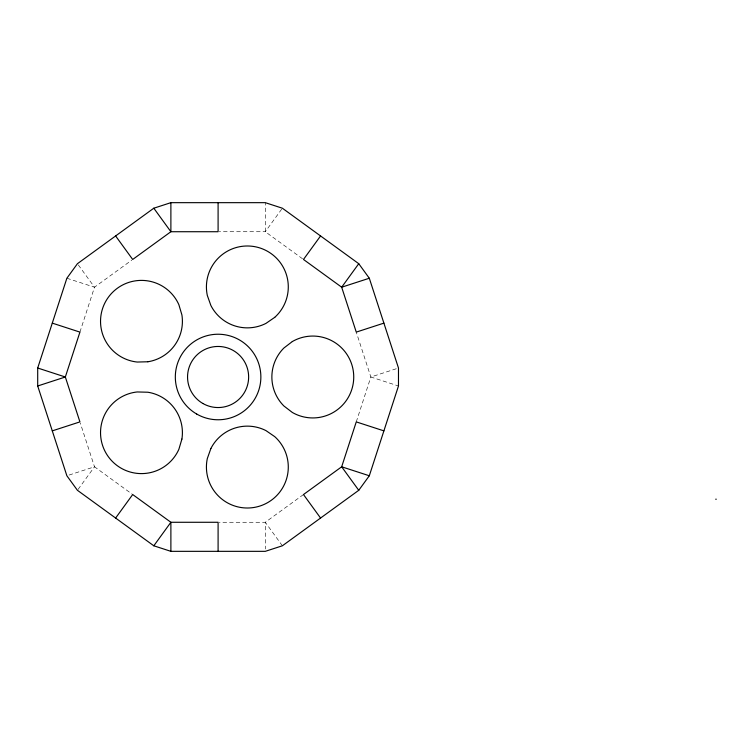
<?xml version="1.0" encoding="UTF-8"?>
<svg xmlns="http://www.w3.org/2000/svg" width="754" height="754" viewBox="0 0 754 754"><rect width="100%" height="100%" fill="white"/><g stroke="black" fill="none" stroke-linecap="round" stroke-linejoin="round"><path stroke-width="0.57" stroke-dasharray="3.77 2.83" d="M79.924 332.109L94.504 287.208L131.762 260.139M356.265 421.891L370.845 377L356.265 332.109M78.114 489.355L94.504 466.792L80.273 422.985M281.694 209.15L265.295 231.723L219.244 231.723M303.485 494.539L265.295 522.277L219.244 522.277M69.085 475.048L94.504 466.792L132.695 494.539M396.274 368.744L370.845 377L398.48 385.982M66.87 278.235L94.504 287.208L78.114 264.645M302.552 258.792L265.295 231.723L265.295 202.666M282.373 545.792L265.295 522.277L265.295 549.016"/><path stroke-width="1.13" d="M37.7 368.018L66.87 278.235L77.426 263.702L153.807 208.208L170.885 202.666L265.295 202.666L282.373 208.208L358.753 263.702L369.309 278.235L398.48 368.018L398.48 385.982L369.309 475.765L358.753 490.298L282.373 545.792L265.295 551.334L170.885 551.334L153.807 545.792L77.426 490.298L66.87 475.765L37.7 385.982L37.7 368.018L65.334 377L79.924 421.891L52.29 430.873M115.616 518.045L132.695 494.539L170.885 522.277L218.095 522.277L218.095 551.334M320.563 235.955L303.485 259.461L341.675 287.208L356.265 332.109L383.899 323.127M153.807 545.792L170.885 522.277L170.885 551.334M358.753 263.702L341.675 287.208L369.309 278.235M37.7 385.982L65.334 377L79.924 332.109L52.29 323.127M715.687 499.205L716.3 499.205M383.899 430.873L356.265 421.891L341.675 466.792L303.485 494.539L320.563 518.045M369.309 475.765L341.675 466.792L358.753 490.298M153.807 208.208L170.885 231.723L218.095 231.723L218.095 202.666M115.616 235.955L132.695 259.461L170.885 231.723L170.885 202.666M181.903 439.073L178.868 449.318A40.942 40.942 0 0 1 108.35 456.736A40.942 40.942 0 0 1 137.19 391.957L147.878 392.231A40.942 40.942 0 0 1 181.903 439.073M210.884 448.489L207.312 458.564A40.942 40.942 0 0 0 260.007 506.009A40.942 40.942 0 0 0 274.748 436.651L265.945 430.6A40.942 40.942 0 0 0 210.884 448.489M292.335 341.543L283.853 348.056A40.942 40.942 0 0 0 283.853 405.944L292.335 412.457A40.942 40.942 0 0 0 353.739 377A40.942 40.942 0 0 0 292.335 341.543M274.748 317.349L265.945 323.4A40.942 40.942 0 0 1 210.884 305.511L207.312 295.436A40.942 40.942 0 0 1 260.007 247.991A40.942 40.942 0 0 1 274.748 317.349M147.878 361.769L137.19 362.043A40.942 40.942 0 0 1 108.35 297.264A40.942 40.942 0 0 1 178.868 304.682L181.903 314.927A40.942 40.942 0 0 1 147.878 361.769M202.817 403.456A30.556 30.556 0 0 0 248.641 377A30.556 30.556 0 0 0 202.817 350.544A30.556 30.556 0 0 0 202.817 403.456M196.709 414.04A42.771 42.771 0 0 0 260.865 377A42.771 42.771 0 0 0 196.709 339.96A42.771 42.771 0 0 0 196.709 414.04"/></g></svg>
